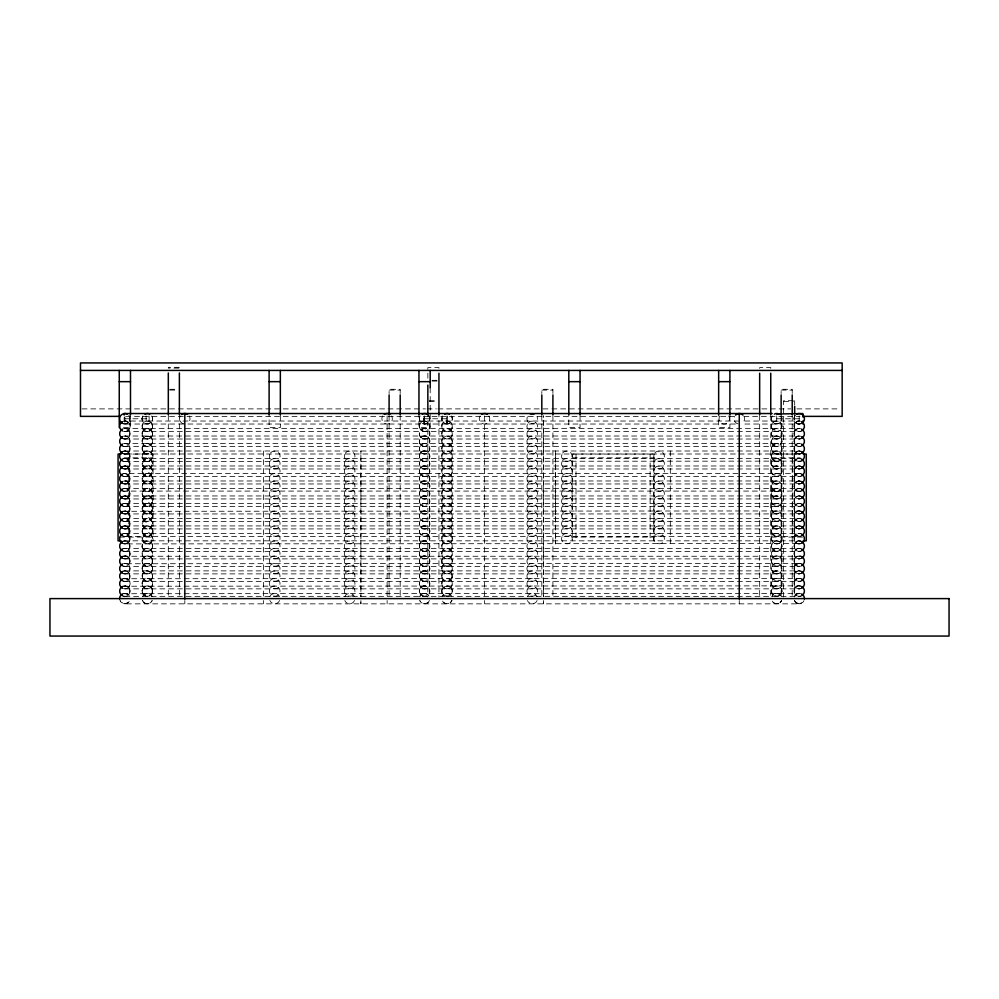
<?xml version="1.0" encoding="UTF-8"?>
<svg xmlns="http://www.w3.org/2000/svg" width="999" height="999" viewBox="0 0 999 999"><rect width="100%" height="100%" fill="white"/><g stroke="black" fill="none" stroke-linecap="round" stroke-linejoin="round"><path stroke-width="0.75" stroke-dasharray="5 3.75" d="M360.889 593.031L360.889 596.665L360.889 451.011L360.889 454.308M360.889 589.173L360.889 585.539M360.889 581.68L360.889 578.046M360.889 574.188L360.889 570.554M360.889 566.695L360.889 563.061M360.889 559.203L360.889 555.569M360.889 551.71L360.889 548.076M360.889 544.218L360.889 540.584M360.889 536.725L360.889 533.091M360.889 529.233L360.889 525.599M360.889 521.74L360.889 518.106M360.889 514.248L360.889 510.614M360.889 506.755L360.889 503.121M360.889 499.263L360.889 495.629M360.889 491.77L360.889 488.136M360.889 484.278L360.889 480.644M360.889 476.785L360.889 473.151M360.889 469.293L360.889 465.659M360.889 461.8L360.889 458.166M424.587 418.032L424.587 415.946L424.575 424.013L428.284 422.49L429.458 420.704L429.458 416.845L428.284 415.072M447.065 418.032L447.053 415.946L447.053 423.376L447.04 419.53M543.481 592.544L543.481 596.665L543.481 415.909L543.481 417.332M543.481 589.66L543.481 585.052M543.481 582.167L543.481 577.559M543.481 574.675L543.481 570.067M543.481 567.182L543.481 562.574M543.481 559.69L543.481 555.082M543.481 552.197L543.481 547.589M543.481 544.705L543.481 540.097M543.481 537.212L543.481 532.604M543.481 529.72L543.481 525.112M543.481 522.227L543.481 517.619M543.481 514.735L543.481 510.127M543.481 507.242L543.481 502.634M543.481 499.75L543.481 495.142M543.481 492.257L543.481 487.649M543.481 484.765L543.481 480.157M543.481 477.272L543.481 472.664M543.481 469.78L543.481 465.172M543.481 462.287L543.481 457.679M543.481 454.795L543.481 450.187M543.481 447.302L543.481 442.694M543.481 439.81L543.481 435.202M543.481 432.317L543.481 427.709M543.481 424.825L543.481 420.217M555.631 540.097L555.631 543.881L555.631 451.011L555.631 454.795M555.631 537.212L555.631 532.604M555.631 529.72L555.631 525.112M555.631 522.227L555.631 517.619M555.631 514.735L555.631 510.127M555.631 507.242L555.631 502.634M555.631 499.75L555.631 495.142M555.631 492.257L555.631 487.649M555.631 484.765L555.631 480.157M555.631 477.272L555.631 472.664M555.631 469.78L555.631 465.172M555.631 462.287L555.631 457.679M423.926 423.189L423.926 415.946L423.926 423.813M447.065 422.215C445.404 427.26 455.144 420.467 451.935 416.845L452.297 418.781M447.053 423.376L447.053 422.739M447.053 423.551C444.493 425.05 440.372 419.905 442.182 416.845M424.575 423.688L424.575 415.946M447.053 423.813L447.053 415.946M122.939 423.651C127.934 425.811 132.567 418.806 128.584 415.072M122.939 453.621C130.394 456.605 132.942 443.481 124.875 443.506L799.2 443.506C791.133 443.481 793.681 456.605 801.136 453.621M122.939 461.113C131.968 464.473 131.968 448.002 122.939 451.361M122.939 468.606C131.968 471.965 131.968 455.494 122.939 458.853M122.939 476.098C131.968 479.458 131.968 462.987 122.939 466.346M122.939 483.591C131.968 486.95 131.968 470.479 122.939 473.838M152.597 418.781L152.223 416.845C155.432 425.849 139.273 425.849 142.482 416.845M801.136 491.083L122.939 491.083C131.968 494.443 131.968 477.972 122.939 481.331M142.108 426.273C141.945 419.568 152.76 419.568 152.597 426.273C152.76 432.979 141.945 432.979 142.108 426.273L142.482 428.196M122.939 498.576C131.968 501.935 131.968 485.464 122.939 488.823M142.108 433.766C141.945 427.06 152.76 427.06 152.597 433.766C152.76 440.472 141.945 440.472 142.108 433.766L142.482 435.689M122.939 506.068C131.968 509.428 131.968 492.957 122.939 496.316M142.108 441.258C141.945 434.553 152.76 434.553 152.597 441.258C152.76 447.964 141.945 447.964 142.108 441.258L143.644 444.967C138.799 449.612 146.391 457.317 151.061 452.46C155.919 447.839 148.252 440.184 143.644 445.042M122.939 513.561C131.968 516.92 131.968 500.449 122.939 503.808M147.352 461.488C139.423 461.65 141.683 448.226 149.288 451.361C154.57 453.184 152.847 461.988 147.14 461.488M122.939 528.546C131.968 531.905 131.968 515.434 122.939 518.793M142.108 463.736C154.932 443.256 154.932 484.203 142.108 463.736L143.644 467.445L145.417 468.606M122.939 536.038C131.968 539.398 131.968 522.927 122.939 526.286M142.108 471.228C154.932 450.749 154.932 491.695 142.108 471.228L143.644 474.937L145.417 476.098M122.939 543.531C131.968 546.89 131.968 530.419 122.939 533.778M142.108 478.721C154.932 458.241 154.932 499.188 142.108 478.721L143.644 482.43L145.417 483.591M122.939 551.023C131.955 554.233 131.955 538.061 122.939 541.271M122.939 558.516C131.955 561.725 131.955 545.554 122.939 548.763M129.758 555.569L130.12 553.646A5.245 5.245 0 0 0 123.426 548.601M142.108 493.706L143.644 497.415L147.352 498.951C139.423 499.113 141.683 485.689 149.288 488.823C154.57 490.646 152.847 499.45 147.14 498.951M142.108 501.198C154.932 480.719 154.932 521.665 142.108 501.198L143.644 504.907L145.417 506.068M142.108 508.691C154.932 488.211 154.932 529.158 142.108 508.691L143.644 512.4L145.417 513.561M122.939 580.993C131.955 584.203 131.955 568.031 122.939 571.241M142.108 523.676C154.932 503.196 154.932 544.143 142.108 523.676L143.644 527.385L145.417 528.546M147.352 536.413C139.423 536.575 141.683 523.151 149.288 526.286C154.57 528.109 152.847 536.913 147.14 536.413M142.108 538.661C154.932 518.181 154.932 559.128 142.108 538.661L143.644 542.37L145.417 543.531M147.352 491.458C139.423 491.62 141.683 478.196 149.288 481.331C154.57 483.154 152.847 491.958 147.14 491.458M142.482 544.218C139.498 551.673 152.622 554.22 152.597 546.153C152.622 538.086 139.498 540.634 142.482 548.076M142.108 553.646C141.945 546.94 152.76 546.94 152.597 553.646C152.76 560.352 141.945 560.352 142.108 553.646L142.482 555.569M142.108 561.138C141.945 554.433 152.76 554.433 152.597 561.138C152.76 567.844 141.945 567.844 142.108 561.138L142.482 563.061M142.108 568.631C141.945 561.925 152.76 561.925 152.597 568.631C152.76 575.337 141.945 575.337 142.108 568.631L143.644 572.34C138.799 576.985 146.391 584.69 151.061 579.832C155.919 575.212 148.252 567.557 143.644 572.415M152.597 516.183C139.773 536.65 139.773 495.704 152.597 516.183L151.061 512.475L149.288 511.301M142.482 574.188L142.482 578.046M142.108 583.616C141.945 576.91 152.76 576.91 152.597 583.616C152.76 590.322 141.945 590.322 142.108 583.616L142.482 585.539M142.108 591.108C141.945 584.403 152.76 584.403 152.597 591.108C152.76 597.814 141.945 597.814 142.108 591.108L142.482 593.031M152.223 563.061L152.235 559.203M152.223 593.031L152.235 589.173M419.692 416.845C418.369 420.154 421.029 424.026 424.575 424.026M419.692 484.278C417.082 490.422 427.122 494.455 429.458 488.136C432.067 481.993 422.028 477.959 419.692 484.278L422.639 481.331M429.458 435.689C432.067 429.545 422.028 425.512 419.705 431.83C417.082 437.974 427.122 442.008 429.458 435.689L428.284 437.475C433.129 442.12 425.537 449.825 420.866 444.967C416.009 440.347 423.676 432.692 428.284 437.55M441.808 426.273C441.645 419.568 452.46 419.568 452.297 426.273C452.46 432.979 441.658 432.979 441.808 426.273L442.17 428.196M441.808 433.766C441.645 427.06 452.46 427.06 452.297 433.766C452.46 440.472 441.658 440.472 441.808 433.766L442.17 435.689M419.33 553.646C419.305 545.579 432.43 548.126 429.458 555.569C427.122 561.888 417.095 557.854 419.692 551.71M441.808 441.258C441.645 434.553 452.46 434.553 452.297 441.258C452.46 447.964 441.658 447.964 441.808 441.258L442.17 443.181M441.808 448.751C441.645 442.045 452.46 442.045 452.297 448.751C452.46 455.457 441.658 455.457 441.808 448.751L442.17 450.674M441.808 456.243C441.645 449.538 452.46 449.538 452.297 456.243C452.46 462.949 441.658 462.949 441.808 456.243L442.17 458.166M441.808 463.736C441.645 457.03 452.46 457.03 452.297 463.736C452.46 470.442 441.658 470.442 441.808 463.736L442.17 465.659M429.458 533.091C432.067 526.948 422.028 522.914 419.705 529.233C417.082 535.377 427.122 539.41 429.458 533.091L428.284 534.877C433.129 539.522 425.537 547.227 420.866 542.37C416.009 537.749 423.676 530.094 428.284 534.952M441.808 471.228C441.645 464.523 452.46 464.523 452.297 471.228C452.46 477.934 441.658 477.934 441.808 471.228L442.17 473.151M441.808 478.721C441.645 472.015 452.46 472.015 452.297 478.721C452.46 485.427 441.658 485.427 441.808 478.721L442.17 480.644M441.808 486.213C441.645 479.508 452.46 479.508 452.297 486.213C452.46 492.919 441.658 492.919 441.808 486.213L442.17 488.136M441.808 493.706C441.645 487 452.46 487 452.297 493.706C452.46 500.412 441.658 500.412 441.808 493.706L442.17 495.629M441.808 501.198C441.645 494.493 452.46 494.493 452.297 501.198C452.46 507.904 441.658 507.904 441.808 501.198L442.17 503.121M441.808 508.691C441.645 501.985 452.46 501.985 452.297 508.691C452.46 515.397 441.658 515.397 441.808 508.691L442.17 510.614M441.808 516.183C441.645 509.478 452.46 509.478 452.297 516.183C452.46 522.889 441.658 522.889 441.808 516.183L442.17 518.106M441.808 523.676C441.645 516.97 452.46 516.97 452.297 523.676C452.46 530.382 441.658 530.382 441.808 523.676L442.17 525.599M441.808 531.168C441.645 524.463 452.46 524.463 452.297 531.168C452.46 537.874 441.658 537.874 441.808 531.168L442.17 533.091M441.808 538.661C441.645 531.955 452.46 531.955 452.297 538.661C452.46 545.367 441.658 545.367 441.808 538.661L442.17 540.584M441.808 546.153C441.645 539.448 452.46 539.448 452.297 546.153C452.46 552.859 441.658 552.859 441.808 546.153L442.17 548.076M441.808 553.646C441.645 546.94 452.46 546.94 452.297 553.646C452.46 560.352 441.658 560.352 441.808 553.646L442.17 555.569M442.17 559.203C439.198 566.658 452.322 569.205 452.297 561.138C452.322 553.071 439.198 555.619 442.182 563.061M441.808 568.631C441.645 561.925 452.46 561.925 452.297 568.631C452.46 575.337 441.658 575.337 441.808 568.631L442.17 570.554M441.808 576.123C441.645 569.418 452.46 569.418 452.297 576.123C452.46 582.829 441.658 582.829 441.808 576.123L442.17 578.046M441.808 583.616C441.645 576.91 452.46 576.91 452.297 583.616C452.46 590.322 441.658 590.322 441.808 583.616L442.17 585.539M442.17 589.173C439.198 596.628 452.322 599.175 452.297 591.108C452.322 583.041 439.198 585.589 442.182 593.031M451.923 578.046L451.935 574.188M527.372 416.845C524.163 425.849 540.334 425.849 537.125 416.845M771.84 416.845C768.643 425.849 784.802 425.849 781.605 416.845M781.605 473.151C784.215 467.008 774.175 462.974 771.84 469.293C769.23 475.437 779.27 479.47 781.605 473.151L780.431 474.937C785.276 479.582 777.684 487.287 773.014 482.43C768.156 477.809 775.823 470.154 780.431 475.012M781.605 503.121C784.215 496.978 774.175 492.944 771.84 499.263C769.23 505.407 779.27 509.44 781.605 503.121L780.431 504.907C786.201 510.676 774.899 518.256 771.84 510.614C769.23 504.47 779.27 500.437 781.605 506.755M122.939 446.128C130.394 449.113 132.942 435.989 124.875 436.014L799.2 436.014C791.133 435.989 793.681 449.113 801.136 446.128M801.136 466.346C792.12 463.136 792.12 479.308 801.136 476.098M801.136 563.748C792.12 560.539 792.12 576.71 801.136 573.501M129.758 420.704L128.584 422.49C132.542 426.273 127.997 433.291 122.939 431.143M129.758 454.308L128.584 452.535L129.758 450.674M801.136 451.361C792.12 448.151 792.12 464.323 801.136 461.113L124.875 461.488L128.584 459.952L129.758 458.166M142.482 439.323L143.644 437.55M129.758 465.659L126.811 468.606M129.758 473.151L126.811 476.098M142.482 454.308L145.417 451.361M129.758 480.644L126.811 483.591M142.482 461.8L145.417 458.853M126.811 491.083L129.758 488.136M143.644 467.52L142.482 469.293L145.417 466.346M149.288 461.113L152.235 458.166M126.811 498.576L129.758 495.629M142.482 476.785L145.417 473.838M152.235 465.659L149.288 468.606M129.758 503.121L126.811 506.068M152.235 473.151L149.288 476.098M129.758 510.614L126.811 513.561M142.482 491.77L145.417 488.823M152.235 480.644L149.288 483.591M152.223 491.77L151.061 489.997L152.223 488.136L149.288 491.083L151.061 489.922L152.597 493.706A5.245 5.245 0 0 1 144.73 498.239A5.245 5.245 0 0 1 144.73 489.16A5.245 5.245 0 0 1 152.597 493.706M129.758 525.599L126.811 528.546M142.482 506.755L145.417 503.808M152.235 495.629L149.288 498.576M129.758 533.091L126.811 536.038M143.644 512.475L145.417 511.301C141.146 512.899 141.146 519.455 145.417 521.053M129.758 540.584L128.584 542.37L124.875 543.906L801.136 543.531C792.12 546.74 792.12 530.569 801.136 533.778M142.482 521.74L143.644 519.967L147.352 518.431M152.235 510.614L149.288 513.561M128.584 549.862L129.758 548.076M142.482 529.233L145.417 526.286M152.597 523.676A5.245 5.245 0 0 0 144.73 519.13A5.245 5.245 0 0 0 144.73 528.209A5.245 5.245 0 0 0 152.597 523.676L151.061 519.967L152.223 518.106L149.288 521.053M142.108 531.168L143.644 534.877L142.482 536.725L145.417 533.778M152.235 525.599L149.288 528.546M152.235 540.584L149.288 543.531M129.758 578.046L128.584 579.832C132.542 583.603 127.997 590.634 122.939 588.486M152.223 548.076L151.061 549.862L152.597 553.646A5.245 5.245 0 0 1 144.73 558.179A5.245 5.245 0 0 1 144.73 549.1A5.245 5.245 0 0 1 152.597 553.646M142.482 566.695L143.644 564.922M124.875 603.846L128.584 602.31L129.758 600.524A5.245 5.245 0 0 1 120.005 600.524L121.166 602.31L124.875 603.846L799.2 603.846L802.909 602.31L804.083 600.524A5.245 5.245 0 0 1 794.317 600.524L795.491 602.31L799.2 603.846M152.223 578.046C150.886 581.43 146.204 582.417 143.644 579.832M142.482 596.665C144.068 592.395 150.637 592.395 152.223 596.665A5.245 5.245 0 0 0 142.482 596.665L145.417 593.718M269.855 596.665C271.441 592.395 278.009 592.395 279.608 596.665M279.608 600.524C278.009 604.795 271.441 604.795 269.855 600.524M420.866 422.565C416.009 427.172 423.676 434.84 428.284 429.982C433.141 425.362 425.474 417.707 420.866 422.565L422.639 421.391M420.866 452.535C416.009 457.142 423.676 464.81 428.284 459.952C433.141 455.332 425.474 447.677 420.866 452.535C416.021 447.877 423.613 440.172 428.284 445.042C433.141 449.65 425.474 457.317 420.866 452.46L422.639 451.361M420.866 460.027C416.009 464.635 423.676 472.302 428.284 467.445C433.141 462.824 425.474 455.169 420.866 460.027L422.639 458.853M420.866 467.52C416.009 472.127 423.676 479.795 428.284 474.937C433.141 470.317 425.474 462.662 420.866 467.52L422.639 466.346M420.866 475.012C416.009 479.62 423.676 487.287 428.284 482.43C433.141 477.809 425.474 470.154 420.866 475.012L422.639 473.838M344.78 596.665C346.366 592.395 352.934 592.395 354.533 596.665M420.866 489.997C416.009 494.605 423.676 502.272 428.284 497.415C433.141 492.794 425.474 485.139 420.866 489.997L422.639 488.823M420.866 497.49C416.009 502.097 423.676 509.765 428.284 504.907C433.141 500.287 425.474 492.632 420.866 497.49L422.639 496.316M354.533 600.524C352.934 604.795 346.366 604.795 344.78 600.524M420.866 504.982C416.009 509.59 423.676 517.257 428.284 512.4C433.141 507.779 425.474 500.124 420.866 504.982L422.639 503.808M420.866 512.475C416.009 517.082 423.676 524.75 428.284 519.892C433.141 515.272 425.474 507.617 420.866 512.475L422.639 511.301M420.866 519.967C416.009 524.575 423.676 532.242 428.284 527.385C433.141 522.764 425.474 515.109 420.866 519.967L422.639 518.793M420.866 542.445C416.009 547.052 423.676 554.72 428.284 549.862C433.141 545.242 425.474 537.587 420.866 542.445L422.639 541.271M420.866 557.43C416.009 562.037 423.676 569.705 428.284 564.847C433.141 560.227 425.474 552.572 420.866 557.43L422.639 556.256M420.866 564.922C416.009 569.53 423.676 577.197 428.284 572.34C433.141 567.719 425.474 560.064 420.866 564.922L422.639 563.748M420.866 572.415C416.009 577.022 423.676 584.69 428.284 579.832C433.141 575.212 425.474 567.557 420.866 572.415L422.639 571.241M420.866 579.907C416.009 584.515 423.676 592.182 428.284 587.325C433.141 582.704 425.474 575.049 420.866 579.907L422.639 578.733M420.866 587.4C416.009 592.007 423.676 599.675 428.284 594.817C433.141 590.197 425.474 582.542 420.866 587.4L422.639 586.226M420.866 594.892L419.705 596.665A5.245 5.245 0 0 1 429.458 596.665C428.109 593.294 423.426 592.307 420.866 594.892L422.639 593.718M450.761 572.34L451.935 570.554M450.761 602.31L451.923 600.524A5.245 5.245 0 0 1 442.17 600.524C443.768 604.795 450.337 604.795 451.935 600.524M527.372 596.665C528.971 592.395 535.526 592.395 537.125 596.665M537.125 600.524C535.526 604.795 528.971 604.795 527.372 600.524M773.014 445.042C768.156 449.65 775.823 457.317 780.431 452.46C785.289 447.839 777.622 440.184 773.014 445.042C768.169 440.384 775.761 432.679 780.431 437.55C785.289 442.157 777.622 449.825 773.014 444.967L774.787 446.128M795.491 415.072C791.508 418.806 796.141 425.811 801.136 423.651M744.879 421.029L799.2 421.029C791.133 421.004 793.681 434.128 801.136 431.143M122.939 438.636C130.394 441.62 132.942 428.496 124.875 428.521L799.2 428.521C791.133 428.496 793.681 441.62 801.136 438.636M776.722 461.488C784.789 461.501 782.242 448.389 774.787 451.361C769.455 453.296 771.29 461.85 776.922 461.488M794.317 439.323L797.264 436.376M780.431 467.445C785.289 462.824 777.622 455.169 773.014 460.027C768.156 464.635 775.823 472.302 780.431 467.445L778.658 468.606M776.722 491.458C784.789 491.471 782.242 478.359 774.787 481.331C769.455 483.266 771.29 491.82 776.922 491.458M801.136 458.853C792.12 455.644 792.12 471.815 801.136 468.606M794.317 469.293L797.264 466.346M801.136 481.331C793.681 478.359 791.133 491.471 799.2 491.458M801.136 488.823C792.12 485.614 792.12 501.785 801.136 498.576M776.722 536.413C784.789 536.426 782.242 523.314 774.787 526.286C769.455 528.221 771.29 536.775 776.922 536.413M801.136 496.316C792.12 493.106 792.12 509.278 801.136 506.068M801.136 503.808C792.12 500.599 792.12 516.77 801.136 513.561M801.136 511.301C792.12 508.091 792.12 524.263 801.136 521.053M780.431 542.37C785.289 537.749 777.622 530.094 773.014 534.952C768.156 539.56 775.823 547.227 780.431 542.37C785.276 547.015 777.684 554.72 773.014 549.862C768.156 545.242 775.823 537.587 780.431 542.445L778.658 541.271M801.136 541.271C792.12 538.061 792.12 554.233 801.136 551.023M801.136 548.763C792.12 545.554 792.12 561.725 801.136 558.516M122.939 556.256L801.136 556.256C792.12 553.046 792.12 569.218 801.136 566.008M794.317 566.695L795.491 564.922L799.2 563.386L122.939 563.748M780.431 602.31L781.605 600.524A5.245 5.245 0 0 1 771.84 600.524C773.438 604.795 780.007 604.795 781.605 600.524M801.136 578.733C792.12 575.524 792.12 591.695 801.136 588.486M801.136 586.226C792.12 583.016 792.12 599.188 801.136 595.978M800.649 593.556A5.245 5.245 0 0 0 794.317 596.665L797.264 593.718L801.136 593.718M794.33 596.665L797.264 593.718M126.811 431.143L128.584 429.982L129.758 431.83M143.644 430.057L145.417 428.883M145.417 481.331C141.146 482.929 141.146 489.485 145.417 491.083M145.417 496.316L142.482 499.263L143.644 497.49L145.417 498.576M149.288 506.068C153.559 504.47 153.559 497.914 149.288 496.316M149.288 536.038C153.559 534.44 153.559 527.884 149.288 526.286M149.288 573.501L151.061 572.34M126.811 603.471L128.584 602.31M420.866 430.057L422.639 428.883M422.639 526.286L420.866 527.46L422.639 528.546M426.511 551.023L428.284 549.862M794.317 443.181L795.491 444.967L797.264 443.868M773.014 482.505L774.787 481.331M801.136 473.838C792.12 470.629 792.12 486.8 801.136 483.591M778.658 528.546C784.964 526.223 780.943 516.183 774.787 518.793C768.481 521.116 772.502 531.156 778.658 528.546L776.722 528.921M801.136 518.793C792.12 515.584 792.12 531.755 801.136 528.546M801.136 526.286C792.12 523.076 792.12 539.248 801.136 536.038M774.787 548.763C768.481 551.086 772.502 561.126 778.658 558.516C784.964 556.193 780.943 546.153 774.787 548.763L776.722 548.401M778.658 551.023L780.431 549.862M801.136 571.241C792.12 568.031 792.12 584.203 801.136 580.993M420.866 437.55L422.639 436.376M422.639 443.868L420.866 445.042L422.639 446.128M420.866 534.952L422.639 533.778M420.866 549.937L422.639 548.763M795.491 422.565L797.264 421.391M795.491 430.057L797.264 428.883M797.264 451.361L795.491 452.535L799.2 453.996L124.875 453.996M795.491 460.027L797.264 458.853M797.264 473.838L795.491 475.012L794.317 473.151M795.491 482.505L799.2 480.969L124.875 480.969M795.491 489.997L797.264 488.823M795.491 497.49L797.264 496.316M795.491 504.982L797.264 503.808M795.491 512.475L797.264 511.301M797.264 518.793L795.491 519.967L797.264 521.053M797.264 526.286L795.491 527.46L797.264 528.546M797.264 533.778L795.491 534.952L799.2 536.413L124.875 536.413M794.33 540.584L795.491 542.37L797.264 541.271M795.491 549.937L797.264 548.763M795.491 557.43L797.264 556.256M797.264 571.241L795.491 572.415L794.317 570.554M795.491 579.907L797.264 578.733M795.491 587.4L797.264 586.226M145.417 436.376L149.288 436.376L151.061 437.55M122.939 511.301L799.2 510.939M122.939 521.053C130.544 524.188 132.805 510.776 124.875 510.939M447.053 461.488L448.988 461.113M122.939 566.008C130.394 568.993 132.942 555.869 124.875 555.894L126.811 556.256M774.787 443.868L776.722 443.506M122.939 573.501C130.394 576.485 132.942 563.361 124.875 563.386M122.939 578.733L799.2 578.371M122.939 586.226L799.2 585.864M122.939 593.718L799.2 593.356M122.939 595.978C130.394 598.963 132.942 585.839 124.875 585.864M776.722 498.951C784.789 498.963 782.242 485.851 774.787 488.823C769.455 490.759 771.29 499.313 776.922 498.951M776.722 573.876C783.428 574.025 783.428 563.224 776.722 563.386C770.017 563.224 770.017 574.025 776.722 573.876L774.787 573.501M432.005 380.307L438.936 380.307M432.005 381.094L437.55 381.094M169.693 389.298L177.997 389.298M169.693 390.085L177.997 390.085M389.098 390.085L400.187 390.085M541.82 390.085L552.909 390.085M781.131 390.085L792.219 390.085M429.233 400.699L437.55 400.699M793.281 400.699L783.578 400.699L783.578 597.052M429.233 401.498L437.55 401.498M783.578 401.498L793.281 401.498M82.043 408.891L386.413 408.891M387.974 408.891L425.424 408.891M426.985 408.891L436.351 408.891M437.912 408.891L550.299 408.891M551.86 408.891L768.805 408.891M770.366 408.891L790.659 408.891M796.902 408.891L840.609 408.891M125.749 416.371L734.477 416.371M743.843 416.371L800.024 416.371M124.176 418.781L149.113 418.781M423.926 418.781L447.053 418.781M776.722 418.781L801.335 418.781M739.26 421.029L124.875 421.029L128.584 422.565L129.758 424.338M183.416 424.026L124.176 424.026L124.176 416.945M187.924 424.026L737.712 424.026M744.879 424.026L799.799 424.026M123.476 427.609L130.494 427.609L130.494 415.359M124.875 431.518L799.2 431.518M124.875 439.011L799.2 439.011M147.352 439.011L148.014 439.011M124.875 446.503L799.2 446.503M124.875 450.999L799.2 450.999M124.163 454.07L153.072 454.07L153.072 540.834M800.187 454.07L771.278 454.07L771.278 540.834M124.163 457.817L153.072 457.817M572.265 457.817L653.87 457.817M771.278 457.817L800.187 457.817M124.875 458.491L799.2 458.491M124.875 465.984L799.2 465.984M124.875 468.981L799.2 468.981M799.2 473.476L124.875 473.476L128.584 475.012L129.758 476.785M124.875 476.473L799.2 476.473M124.875 483.966L799.2 483.966M124.875 488.461L799.2 488.461M124.875 495.954L799.2 495.954M124.875 498.951L799.2 498.951M124.875 503.446L799.2 503.446M124.875 506.443L799.2 506.443M124.875 513.936L799.2 513.936M124.875 518.431L799.2 518.431M124.875 521.428L799.2 521.428M124.875 525.924L799.2 525.924M124.875 528.921L799.2 528.921M124.875 533.416L799.2 533.416M119.593 537.087L153.072 537.087M572.265 537.087L653.87 537.087M771.278 537.087L804.744 537.087M124.163 540.834L800.187 540.834M124.875 548.401L799.2 548.401M124.875 551.398L799.2 551.398M124.875 558.891L799.2 558.891M124.875 566.383L799.2 566.383M124.875 570.879L799.2 570.879M124.875 573.876L799.2 573.876M124.875 581.368L799.2 581.368M124.875 588.861L799.2 588.861M124.875 596.353L799.2 596.353M774.787 468.606L776.722 468.981M124.875 578.371L128.584 579.907L126.811 578.733M124.875 593.356L128.584 594.892L129.758 596.665A5.245 5.245 0 0 0 123.426 593.556M795.491 444.967L797.264 446.128M778.658 458.853L780.431 460.027M773.014 527.385L774.787 528.546M795.491 542.37L797.264 543.531M797.264 603.471L794.317 600.524M149.288 451.361L151.061 452.535L152.597 456.243A5.245 5.245 0 0 1 144.73 460.776A5.245 5.245 0 0 1 144.73 451.698A5.245 5.245 0 0 1 152.597 456.243M149.288 458.853L151.061 460.027L152.597 463.736A5.245 5.245 0 0 1 144.73 468.269A5.245 5.245 0 0 1 144.73 459.19A5.245 5.245 0 0 1 152.597 463.736M145.417 461.113L143.644 459.952L142.108 456.243M126.811 451.361L128.584 452.535M149.288 466.346L151.061 467.52L152.597 471.228A5.245 5.245 0 0 1 144.73 475.761A5.245 5.245 0 0 1 144.73 466.683A5.245 5.245 0 0 1 152.597 471.228M126.811 458.853L129.758 461.8L128.584 460.027M149.288 473.838L151.061 475.012L152.597 478.721A5.245 5.245 0 0 1 144.73 483.254A5.245 5.245 0 0 1 144.73 474.175A5.245 5.245 0 0 1 152.597 478.721M126.811 466.346L129.758 469.293M149.288 481.331L151.061 482.505L152.597 486.213A5.245 5.245 0 0 1 144.73 490.746A5.245 5.245 0 0 1 144.73 481.668A5.245 5.245 0 0 1 152.597 486.213M149.288 488.823L151.061 489.997M126.811 481.331L129.758 484.278M126.811 488.823L129.758 491.77L128.584 489.997M149.288 503.808L151.061 504.982L152.597 508.691M128.584 497.49L126.811 496.316L129.758 499.263M126.811 503.808L129.758 506.755M151.061 519.967L149.288 518.793L152.235 521.74M126.811 511.301L129.758 514.248M126.811 518.793L129.758 521.74M149.288 533.778L151.061 534.952L152.597 538.661A5.245 5.245 0 0 1 144.73 543.194A5.245 5.245 0 0 1 144.73 534.115A5.245 5.245 0 0 1 152.597 538.661M143.644 534.877L145.417 536.038M126.811 526.286L129.758 529.233M126.811 533.778L129.758 536.725M143.644 602.31C146.204 604.894 150.886 603.896 152.235 600.524A5.245 5.245 0 0 1 142.482 600.524L143.644 602.31L142.482 600.524M780.431 534.952L781.605 536.725M450.761 437.55L452.297 441.258A5.245 5.245 0 0 1 444.43 445.791A5.245 5.245 0 0 1 444.43 436.713A5.245 5.245 0 0 1 452.297 441.258M428.284 475.012L429.458 476.785M151.061 422.565L152.597 426.273A5.245 5.245 0 0 1 144.73 430.806A5.245 5.245 0 0 1 144.73 421.728A5.245 5.245 0 0 1 152.597 426.273M151.061 430.057L152.597 433.766A5.245 5.245 0 0 1 144.73 438.299A5.245 5.245 0 0 1 144.73 429.22A5.245 5.245 0 0 1 152.597 433.766M151.061 460.027L152.223 461.8M142.482 473.151L143.644 474.937M142.482 503.121L143.644 504.907M128.584 557.43L129.758 559.203M128.584 587.4L129.758 589.173M451.923 559.203L452.297 561.138A5.245 5.245 0 0 1 444.43 565.671A5.245 5.245 0 0 1 444.43 556.593A5.245 5.245 0 0 1 452.297 561.138M451.923 589.173L452.297 591.108A5.245 5.245 0 0 1 444.43 595.641A5.245 5.245 0 0 1 444.43 586.563A5.245 5.245 0 0 1 452.297 591.108M152.223 446.815L152.597 448.751A5.245 5.245 0 0 1 144.73 453.284A5.245 5.245 0 0 1 144.73 444.205A5.245 5.245 0 0 1 152.597 448.751M142.108 418.781L142.482 420.704M142.108 448.751L142.482 450.674M152.223 544.218L152.597 546.153M152.223 574.188L152.597 576.123A5.245 5.245 0 0 1 144.73 580.656A5.245 5.245 0 0 1 144.73 571.578A5.245 5.245 0 0 1 152.597 576.123M451.935 424.338L452.297 426.273A5.245 5.245 0 0 1 444.43 430.806A5.245 5.245 0 0 1 444.43 421.728A5.245 5.245 0 0 1 452.297 426.273M451.935 431.83L452.297 433.766A5.245 5.245 0 0 1 444.43 438.299A5.245 5.245 0 0 1 444.43 429.22A5.245 5.245 0 0 1 452.297 433.766M451.935 446.815L452.297 448.751A5.245 5.245 0 0 1 444.43 453.284A5.245 5.245 0 0 1 444.43 444.205A5.245 5.245 0 0 1 452.297 448.751M451.935 454.308L452.297 456.243A5.245 5.245 0 0 1 444.43 460.776A5.245 5.245 0 0 1 444.43 451.698A5.245 5.245 0 0 1 452.297 456.243M451.935 461.8L452.297 463.736A5.245 5.245 0 0 1 444.43 468.269A5.245 5.245 0 0 1 444.43 459.19A5.245 5.245 0 0 1 452.297 463.736M451.935 469.293L452.297 471.228A5.245 5.245 0 0 1 444.43 475.761A5.245 5.245 0 0 1 444.43 466.683A5.245 5.245 0 0 1 452.297 471.228M441.808 418.781L442.17 420.704M451.935 476.785L452.297 478.721A5.245 5.245 0 0 1 444.43 483.254A5.245 5.245 0 0 1 444.43 474.175A5.245 5.245 0 0 1 452.297 478.721M451.935 484.278L452.297 486.213A5.245 5.245 0 0 1 444.43 490.746A5.245 5.245 0 0 1 444.43 481.668A5.245 5.245 0 0 1 452.297 486.213M451.935 491.77L452.297 493.706A5.245 5.245 0 0 1 444.43 498.239A5.245 5.245 0 0 1 444.43 489.16A5.245 5.245 0 0 1 452.297 493.706M451.935 499.263L452.297 501.198A5.245 5.245 0 0 1 444.43 505.731A5.245 5.245 0 0 1 444.43 496.653A5.245 5.245 0 0 1 452.297 501.198M451.935 506.755L452.297 508.691A5.245 5.245 0 0 1 444.43 513.224A5.245 5.245 0 0 1 444.43 504.145A5.245 5.245 0 0 1 452.297 508.691M451.935 514.248L452.297 516.183A5.245 5.245 0 0 1 444.43 520.716A5.245 5.245 0 0 1 444.43 511.638A5.245 5.245 0 0 1 452.297 516.183M451.935 521.74L452.297 523.676A5.245 5.245 0 0 1 444.43 528.209A5.245 5.245 0 0 1 444.43 519.13A5.245 5.245 0 0 1 452.297 523.676M451.935 529.233L452.297 531.168A5.245 5.245 0 0 1 444.43 535.701A5.245 5.245 0 0 1 444.43 526.623A5.245 5.245 0 0 1 452.297 531.168M451.935 536.725L452.297 538.661M451.935 544.218L452.297 546.153A5.245 5.245 0 0 1 444.43 550.686A5.245 5.245 0 0 1 444.43 541.608A5.245 5.245 0 0 1 452.297 546.153M451.935 551.71L452.297 553.646A5.245 5.245 0 0 1 444.43 558.179A5.245 5.245 0 0 1 444.43 549.1A5.245 5.245 0 0 1 452.297 553.646M451.935 566.695L452.297 568.631A5.245 5.245 0 0 1 444.43 573.164A5.245 5.245 0 0 1 444.43 564.085A5.245 5.245 0 0 1 452.297 568.631M451.935 581.68L452.297 583.616A5.245 5.245 0 0 1 444.43 588.149A5.245 5.245 0 0 1 444.43 579.07A5.245 5.245 0 0 1 452.297 583.616M152.235 439.323L152.597 441.258A5.245 5.245 0 0 1 144.73 445.791A5.245 5.245 0 0 1 144.73 436.713A5.245 5.245 0 0 1 152.597 441.258M152.235 566.695L152.597 568.631M152.235 581.68L152.597 583.616A5.245 5.245 0 0 1 144.73 588.149A5.245 5.245 0 0 1 144.73 579.07A5.245 5.245 0 0 1 152.597 583.616M424.575 423.376L424.563 419.53M799.2 415.946L799.2 424.013M794.667 400.699L794.667 404.92M794.667 411.963L794.667 597.052M792.544 457.817L792.544 537.087M792.219 393.519L792.219 389.298L781.131 389.298L781.131 393.519M792.219 415.322L792.219 597.04M781.131 415.322L781.131 597.04M776.722 415.946L776.722 424.013M770.753 368.381L770.753 367.595L759.665 367.595L759.665 368.381M770.753 415.359L770.753 597.04M759.665 415.359L759.665 597.04M739.26 600.524L739.26 603.821M729.894 415.359L729.894 427.609L718.656 427.609L718.656 415.359M670.317 451.011L670.317 543.881M653.87 540.834L653.87 454.07L572.265 454.07L572.265 540.834M650.124 454.07L650.124 540.834M580.044 415.359L580.044 427.609L568.806 427.609L568.806 415.359M576.011 454.07L576.011 540.834M552.909 393.519L552.909 389.298L541.82 389.298L541.82 393.519M552.909 415.322L552.909 597.04M541.82 415.322L541.82 597.04M484.515 415.909L484.515 596.665M484.515 600.524L484.515 603.821M438.936 368.381L438.936 367.595L427.847 367.595L427.847 379.645M438.936 411.963L438.936 597.052M430.194 387.787L430.194 427.609L418.956 427.609L418.956 415.359M427.847 411.963L427.847 597.052M400.187 393.519L400.187 389.298L389.098 389.298L389.098 393.519M400.187 415.322L400.187 597.04M389.098 415.322L389.098 597.04M387.113 415.909L387.113 596.665M387.113 600.524L387.113 603.821M280.344 415.359L280.344 427.609L269.106 427.609L269.106 415.359M263.486 451.011L263.486 596.665M263.486 600.524L263.486 603.821M184.815 600.524L184.815 603.821M179.383 415.134L179.383 597.04M168.307 415.134L168.307 597.04M149.113 415.946L149.113 424.013M146.129 415.946L146.129 424.013M128.759 457.817L128.759 537.087M124.875 416.945L124.875 424.013M728.683 415.946A5.245 5.245 0 0 1 727.709 422.739A5.245 5.245 0 0 1 720.841 422.739A5.245 5.245 0 0 1 719.867 415.946M781.118 415.909A5.245 5.245 0 0 1 780.169 422.727A5.245 5.245 0 0 1 773.276 422.727A5.245 5.245 0 0 1 772.327 415.909M744.18 416.945A5.245 5.245 0 0 1 744.03 420.954M738.149 423.901A5.245 5.245 0 0 1 734.34 416.945M488.923 415.946A5.245 5.245 0 0 1 487.949 422.739A5.245 5.245 0 0 1 481.081 422.739A5.245 5.245 0 0 1 480.107 415.946M451.448 415.909A5.245 5.245 0 0 1 450.499 422.727A5.245 5.245 0 0 1 443.606 422.727A5.245 5.245 0 0 1 442.657 415.909M428.971 415.909A5.245 5.245 0 0 1 428.022 422.727A5.245 5.245 0 0 1 421.128 422.727A5.245 5.245 0 0 1 420.179 415.909M391.521 415.946A5.245 5.245 0 0 1 390.547 422.739A5.245 5.245 0 0 1 383.678 422.739A5.245 5.245 0 0 1 382.704 415.946M189.223 415.946A5.245 5.245 0 0 1 187.325 423.376M183.704 423.901A5.245 5.245 0 0 1 180.407 415.946M129.271 415.909A5.245 5.245 0 0 1 123.426 423.826M123.426 443.706A5.245 5.245 0 0 1 130.12 448.751A5.245 5.245 0 0 1 123.426 453.796M800.649 453.796A5.245 5.245 0 0 1 793.955 448.751A5.245 5.245 0 0 1 800.649 443.706M123.426 436.213A5.245 5.245 0 0 1 130.12 441.258A5.245 5.245 0 0 1 123.426 446.303M800.649 446.303A5.245 5.245 0 0 1 793.955 441.258A5.245 5.245 0 0 1 800.649 436.213M123.426 428.721A5.245 5.245 0 0 1 130.12 433.766A5.245 5.245 0 0 1 123.426 438.811M800.649 438.811A5.245 5.245 0 0 1 793.955 433.766A5.245 5.245 0 0 1 800.649 428.721M123.426 421.228A5.245 5.245 0 0 1 130.12 426.273A5.245 5.245 0 0 1 123.426 431.318M800.649 431.318A5.245 5.245 0 0 1 793.955 426.273A5.245 5.245 0 0 1 800.649 421.228M800.649 423.826A5.245 5.245 0 0 1 794.804 415.909M151.748 415.909A5.245 5.245 0 0 1 150.799 422.727A5.245 5.245 0 0 1 143.906 422.727A5.245 5.245 0 0 1 142.957 415.909M800.649 461.288A5.245 5.245 0 0 1 793.955 456.243A5.245 5.245 0 0 1 800.649 451.198M123.426 451.198A5.245 5.245 0 0 1 130.12 456.243A5.245 5.245 0 0 1 123.426 461.288M800.649 468.781A5.245 5.245 0 0 1 793.955 463.736A5.245 5.245 0 0 1 800.649 458.691M123.426 458.691A5.245 5.245 0 0 1 130.12 463.736A5.245 5.245 0 0 1 123.426 468.781M800.649 476.273A5.245 5.245 0 0 1 793.955 471.228A5.245 5.245 0 0 1 800.649 466.183M123.426 466.183A5.245 5.245 0 0 1 130.12 471.228A5.245 5.245 0 0 1 123.426 476.273M800.649 483.766A5.245 5.245 0 0 1 793.955 478.721A5.245 5.245 0 0 1 800.649 473.676M123.426 473.676A5.245 5.245 0 0 1 130.12 478.721A5.245 5.245 0 0 1 123.426 483.766M800.649 491.258A5.245 5.245 0 0 1 793.955 486.213A5.245 5.245 0 0 1 800.649 481.168M123.426 481.168A5.245 5.245 0 0 1 130.12 486.213A5.245 5.245 0 0 1 123.426 491.258M800.649 498.751A5.245 5.245 0 0 1 793.955 493.706A5.245 5.245 0 0 1 800.649 488.661M123.426 488.661A5.245 5.245 0 0 1 130.12 493.706A5.245 5.245 0 0 1 123.426 498.751M800.649 506.243A5.245 5.245 0 0 1 793.955 501.198A5.245 5.245 0 0 1 800.649 496.153M123.426 496.153A5.245 5.245 0 0 1 130.12 501.198A5.245 5.245 0 0 1 123.426 506.243M800.649 513.736A5.245 5.245 0 0 1 793.955 508.691A5.245 5.245 0 0 1 800.649 503.646M123.426 503.646A5.245 5.245 0 0 1 130.12 508.691A5.245 5.245 0 0 1 123.426 513.736M800.649 521.228A5.245 5.245 0 0 1 793.955 516.183A5.245 5.245 0 0 1 800.649 511.138M123.426 511.138A5.245 5.245 0 0 1 130.12 516.183A5.245 5.245 0 0 1 123.426 521.228M800.649 528.721A5.245 5.245 0 0 1 793.955 523.676A5.245 5.245 0 0 1 800.649 518.631M123.426 518.631A5.245 5.245 0 0 1 130.12 523.676A5.245 5.245 0 0 1 123.426 528.721M800.649 536.213A5.245 5.245 0 0 1 793.955 531.168A5.245 5.245 0 0 1 800.649 526.123M123.426 526.123A5.245 5.245 0 0 1 130.12 531.168A5.245 5.245 0 0 1 123.426 536.213M800.649 543.706A5.245 5.245 0 0 1 793.955 538.661A5.245 5.245 0 0 1 800.649 533.616M123.426 533.616A5.245 5.245 0 0 1 130.12 538.661A5.245 5.245 0 0 1 123.426 543.706M123.426 541.108A5.245 5.245 0 0 1 130.12 546.153A5.245 5.245 0 0 1 123.426 551.198M800.649 551.198A5.245 5.245 0 0 1 793.955 546.153A5.245 5.245 0 0 1 800.649 541.108M130.12 553.646A5.245 5.245 0 0 1 123.426 558.691M800.649 558.691A5.245 5.245 0 0 1 793.955 553.646A5.245 5.245 0 0 1 800.649 548.601M123.426 556.093A5.245 5.245 0 0 1 130.12 561.138A5.245 5.245 0 0 1 123.426 566.183M800.649 566.183A5.245 5.245 0 0 1 793.955 561.138A5.245 5.245 0 0 1 800.649 556.093M123.426 563.586A5.245 5.245 0 0 1 130.12 568.631A5.245 5.245 0 0 1 123.426 573.676M800.649 573.676A5.245 5.245 0 0 1 793.955 568.631A5.245 5.245 0 0 1 800.649 563.586M123.426 571.078A5.245 5.245 0 0 1 130.12 576.123A5.245 5.245 0 0 1 123.426 581.168M800.649 581.168A5.245 5.245 0 0 1 793.955 576.123A5.245 5.245 0 0 1 800.649 571.078M123.426 578.571A5.245 5.245 0 0 1 130.12 583.616A5.245 5.245 0 0 1 123.426 588.661M800.649 588.661A5.245 5.245 0 0 1 793.955 583.616A5.245 5.245 0 0 1 800.649 578.571M123.426 586.063A5.245 5.245 0 0 1 130.12 591.108A5.245 5.245 0 0 1 123.426 596.153M800.649 596.153A5.245 5.245 0 0 1 793.955 591.108A5.245 5.245 0 0 1 800.649 586.063M360.889 600.524L360.889 603.821L360.889 600.524M543.481 600.524L543.481 603.821L543.481 600.524M269.855 454.308C267.083 460.626 277.41 464.36 279.608 458.166C282.38 451.848 272.04 448.114 269.855 454.308M269.855 461.8C267.083 468.119 277.41 471.853 279.608 465.659C282.38 459.34 272.04 455.606 269.855 461.8M269.855 469.293C267.083 475.611 277.41 479.345 279.608 473.151C282.38 466.833 272.04 463.099 269.855 469.293M269.855 476.785C267.083 483.104 277.41 486.838 279.608 480.644C282.38 474.325 272.04 470.591 269.855 476.785M269.855 484.278C267.083 490.596 277.41 494.33 279.608 488.136C282.38 481.818 272.04 478.084 269.855 484.278M269.855 491.77C267.083 498.089 277.41 501.823 279.608 495.629C282.38 489.31 272.04 485.576 269.855 491.77M269.855 499.263C267.083 505.581 277.41 509.315 279.608 503.121C282.38 496.803 272.04 493.069 269.855 499.263M269.855 506.755C267.083 513.074 277.41 516.808 279.608 510.614C282.38 504.295 272.04 500.561 269.855 506.755M269.855 514.248C267.083 520.566 277.41 524.3 279.608 518.106C282.38 511.788 272.04 508.054 269.855 514.248M269.855 521.74C267.083 528.059 277.41 531.793 279.608 525.599C282.38 519.28 272.04 515.546 269.855 521.74M269.855 529.233C267.083 535.551 277.41 539.285 279.608 533.091C282.38 526.773 272.04 523.039 269.855 529.233M269.855 536.725C267.083 543.044 277.41 546.778 279.608 540.584C282.38 534.265 272.04 530.531 269.855 536.725M269.855 544.218C267.233 550.362 277.272 554.395 279.608 548.076C282.218 541.933 272.178 537.899 269.855 544.218M269.855 551.71C267.233 557.854 277.272 561.888 279.608 555.569C282.218 549.425 272.178 545.392 269.855 551.71M269.855 559.203C267.233 565.347 277.272 569.38 279.608 563.061C282.218 556.918 272.178 552.884 269.855 559.203M269.855 566.695C267.233 572.839 277.272 576.873 279.608 570.554C282.218 564.41 272.178 560.377 269.855 566.695M269.855 574.188C267.233 580.332 277.272 584.365 279.608 578.046C282.218 571.903 272.178 567.869 269.855 574.188M269.855 581.68C267.233 587.824 277.272 591.858 279.608 585.539C282.218 579.395 272.178 575.362 269.855 581.68M269.855 589.173C267.233 595.317 277.272 599.35 279.608 593.031C282.218 586.888 272.178 582.854 269.855 589.173M344.78 454.308C342.158 460.452 352.197 464.485 354.533 458.166C357.142 452.023 347.103 447.989 344.78 454.308M344.78 461.8C342.158 467.944 352.197 471.978 354.533 465.659C357.142 459.515 347.103 455.482 344.78 461.8M344.78 469.293C342.158 475.437 352.197 479.47 354.533 473.151C357.142 467.008 347.103 462.974 344.78 469.293M344.78 476.785C342.158 482.929 352.197 486.963 354.533 480.644C357.142 474.5 347.103 470.467 344.78 476.785M344.78 484.278C342.158 490.422 352.197 494.455 354.533 488.136C357.142 481.993 347.103 477.959 344.78 484.278M344.78 491.77C342.158 497.914 352.197 501.948 354.533 495.629C357.142 489.485 347.103 485.452 344.78 491.77M344.78 499.263C342.158 505.407 352.197 509.44 354.533 503.121C357.142 496.978 347.103 492.944 344.78 499.263M344.78 506.755C342.158 512.899 352.197 516.933 354.533 510.614C357.142 504.47 347.103 500.437 344.78 506.755M344.78 514.248C342.158 520.392 352.197 524.425 354.533 518.106C357.142 511.963 347.103 507.929 344.78 514.248M344.78 521.74C342.158 527.884 352.197 531.918 354.533 525.599C357.142 519.455 347.103 515.422 344.78 521.74M344.78 529.233C342.158 535.377 352.197 539.41 354.533 533.091C357.142 526.948 347.103 522.914 344.78 529.233M344.78 536.725C342.158 542.869 352.197 546.903 354.533 540.584C357.142 534.44 347.103 530.407 344.78 536.725M344.78 544.218C342.158 550.362 352.197 554.395 354.533 548.076C357.142 541.933 347.103 537.899 344.78 544.218M344.78 551.71C342.158 557.854 352.197 561.888 354.533 555.569C357.142 549.425 347.103 545.392 344.78 551.71M344.78 559.203C342.158 565.347 352.197 569.38 354.533 563.061C357.142 556.918 347.103 552.884 344.78 559.203M344.78 566.695C342.158 572.839 352.197 576.873 354.533 570.554C357.142 564.41 347.103 560.377 344.78 566.695M344.78 574.188C342.158 580.332 352.197 584.365 354.533 578.046C357.142 571.903 347.103 567.869 344.78 574.188M344.78 581.68C342.158 587.824 352.197 591.858 354.533 585.539C357.142 579.395 347.103 575.362 344.78 581.68M344.78 589.173C342.158 595.317 352.197 599.35 354.533 593.031C357.142 586.888 347.103 582.854 344.78 589.173M527.372 424.338C524.762 430.482 534.802 434.515 537.125 428.196C539.735 422.053 529.695 418.019 527.372 424.338M527.372 431.83C524.762 437.974 534.802 442.008 537.125 435.689C539.735 429.545 529.695 425.512 527.372 431.83M527.372 439.323C524.762 445.467 534.802 449.5 537.125 443.181C539.735 437.038 529.695 433.004 527.372 439.323M527.372 446.815C524.762 452.959 534.802 456.993 537.125 450.674C539.735 444.53 529.695 440.497 527.372 446.815M527.372 454.308C524.762 460.452 534.802 464.485 537.125 458.166C539.735 452.023 529.695 447.989 527.372 454.308M527.372 461.8C524.762 467.944 534.802 471.978 537.125 465.659C539.735 459.515 529.695 455.482 527.372 461.8M527.372 469.293C524.762 475.437 534.802 479.47 537.125 473.151C539.735 467.008 529.695 462.974 527.372 469.293M527.372 476.785C524.762 482.929 534.802 486.963 537.125 480.644C539.735 474.5 529.695 470.467 527.372 476.785M527.372 484.278C524.762 490.422 534.802 494.455 537.125 488.136C539.735 481.993 529.695 477.959 527.372 484.278M527.372 491.77C524.762 497.914 534.802 501.948 537.125 495.629C539.735 489.485 529.695 485.452 527.372 491.77M527.372 499.263C524.762 505.407 534.802 509.44 537.125 503.121C539.735 496.978 529.695 492.944 527.372 499.263M527.372 506.755C524.762 512.899 534.802 516.933 537.125 510.614C539.735 504.47 529.695 500.437 527.372 506.755M527.372 514.248C524.762 520.392 534.802 524.425 537.125 518.106C539.735 511.963 529.695 507.929 527.372 514.248M527.372 521.74C524.762 527.884 534.802 531.918 537.125 525.599C539.735 519.455 529.695 515.422 527.372 521.74M527.372 529.233C524.762 535.377 534.802 539.41 537.125 533.091C539.735 526.948 529.695 522.914 527.372 529.233M527.372 536.725C524.762 542.869 534.802 546.903 537.125 540.584C539.735 534.44 529.695 530.407 527.372 536.725M527.372 544.218C524.762 550.362 534.802 554.395 537.125 548.076C539.735 541.933 529.695 537.899 527.372 544.218M527.372 551.71C524.762 557.854 534.802 561.888 537.125 555.569C539.735 549.425 529.695 545.392 527.372 551.71M527.372 559.203C524.762 565.347 534.802 569.38 537.125 563.061C539.735 556.918 529.695 552.884 527.372 559.203M527.372 566.695C524.762 572.839 534.802 576.873 537.125 570.554C539.735 564.41 529.695 560.377 527.372 566.695M527.372 574.188C524.762 580.332 534.802 584.365 537.125 578.046C539.735 571.903 529.695 567.869 527.372 574.188M527.372 581.68C524.762 587.824 534.802 591.858 537.125 585.539C539.735 579.395 529.695 575.362 527.372 581.68M527.372 589.173C524.762 595.317 534.802 599.35 537.125 593.031C539.735 586.888 529.695 582.854 527.372 589.173M562 454.308C559.378 460.452 569.43 464.485 571.753 458.166C574.363 452.023 564.323 447.989 562 454.308M562 461.8C559.378 467.944 569.43 471.978 571.753 465.659C574.363 459.515 564.323 455.482 562 461.8M562 469.293C559.378 475.437 569.43 479.47 571.753 473.151C574.363 467.008 564.323 462.974 562 469.293M562 476.785C559.378 482.929 569.43 486.963 571.753 480.644C574.363 474.5 564.323 470.467 562 476.785M562 484.278C559.378 490.422 569.43 494.455 571.753 488.136C574.363 481.993 564.323 477.959 562 484.278M562 491.77C559.378 497.914 569.43 501.948 571.753 495.629C574.363 489.485 564.323 485.452 562 491.77M562 499.263C559.378 505.407 569.43 509.44 571.753 503.121C574.363 496.978 564.323 492.944 562 499.263M562 506.755C559.378 512.899 569.43 516.933 571.753 510.614C574.363 504.47 564.323 500.437 562 506.755M562 514.248C559.378 520.392 569.43 524.425 571.753 518.106C574.363 511.963 564.323 507.929 562 514.248M562 521.74C559.378 527.884 569.43 531.918 571.753 525.599C574.363 519.455 564.323 515.422 562 521.74M562 529.233C559.378 535.377 569.43 539.41 571.753 533.091C574.363 526.948 564.323 522.914 562 529.233M562 536.725C559.378 542.869 569.43 546.903 571.753 540.584C574.363 534.44 564.323 530.407 562 536.725M654.208 454.308C651.598 460.452 661.638 464.485 663.96 458.166C666.57 452.023 656.53 447.989 654.208 454.308M654.208 461.8C651.598 467.944 661.638 471.978 663.96 465.659C666.57 459.515 656.53 455.482 654.208 461.8M654.208 469.293C651.598 475.437 661.638 479.47 663.96 473.151C666.57 467.008 656.53 462.974 654.208 469.293M654.208 476.785C651.598 482.929 661.638 486.963 663.96 480.644C666.57 474.5 656.53 470.467 654.208 476.785M654.208 484.278C651.598 490.422 661.638 494.455 663.96 488.136C666.57 481.993 656.53 477.959 654.208 484.278M654.208 491.77C651.598 497.914 661.638 501.948 663.96 495.629C666.57 489.485 656.53 485.452 654.208 491.77M654.208 499.263C651.598 505.407 661.638 509.44 663.96 503.121C666.57 496.978 656.53 492.944 654.208 499.263M654.208 506.755C651.598 512.899 661.638 516.933 663.96 510.614C666.57 504.47 656.53 500.437 654.208 506.755M654.208 514.248C651.598 520.392 661.638 524.425 663.96 518.106C666.57 511.963 656.53 507.929 654.208 514.248M654.208 521.74C651.598 527.884 661.638 531.918 663.96 525.599C666.57 519.455 656.53 515.422 654.208 521.74M654.208 529.233C651.598 535.377 661.638 539.41 663.96 533.091C666.57 526.948 656.53 522.914 654.208 529.233M654.208 536.725C651.598 542.869 661.638 546.903 663.96 540.584C666.57 534.44 656.53 530.407 654.208 536.725M771.84 424.338C769.23 430.482 779.27 434.515 781.605 428.196C784.215 422.053 774.175 418.019 771.84 424.338M771.84 431.83C769.23 437.974 779.27 442.008 781.605 435.689C784.215 429.545 774.175 425.512 771.84 431.83M771.84 514.248C769.23 520.392 779.27 524.425 781.605 518.106C784.215 511.963 774.175 507.929 771.84 514.248M771.84 559.203C769.23 565.347 779.27 569.38 781.605 563.061C784.215 556.918 774.175 552.884 771.84 559.203M771.84 574.188C769.23 580.332 779.27 584.365 781.605 578.046C784.215 571.903 774.175 567.869 771.84 574.188M771.84 581.68C769.23 587.824 779.27 591.858 781.605 585.539C784.215 579.395 774.175 575.362 771.84 581.68M771.84 589.173C769.23 595.317 779.27 599.35 781.605 593.031C784.215 586.888 774.175 582.854 771.84 589.173M129.758 518.106L126.811 521.053L129.758 518.106M429.458 600.524C427.859 604.795 421.291 604.795 419.705 600.524A5.245 5.245 0 0 0 429.458 600.524M443.344 594.892L442.182 596.665A5.245 5.245 0 0 1 451.935 596.665C450.586 593.294 445.904 592.307 443.344 594.892M773.014 594.892L771.84 596.665A5.245 5.245 0 0 1 781.605 596.665C780.256 593.294 775.574 592.307 773.014 594.892M179.383 367.32L168.307 367.32L168.307 368.119L179.383 368.119L179.383 367.32M421.953 453.284A5.245 5.245 0 0 0 429.82 448.751A5.245 5.245 0 0 0 421.953 444.205A5.245 5.245 0 0 0 421.953 453.284M774.1 453.284A5.245 5.245 0 0 0 781.967 448.751A5.245 5.245 0 0 0 774.1 444.205A5.245 5.245 0 0 0 774.1 453.284M421.953 445.791A5.245 5.245 0 0 0 429.82 441.258A5.245 5.245 0 0 0 421.953 436.713A5.245 5.245 0 0 0 421.953 445.791M774.1 445.791A5.245 5.245 0 0 0 781.967 441.258A5.245 5.245 0 0 0 774.1 436.713A5.245 5.245 0 0 0 774.1 445.791M421.953 438.299A5.245 5.245 0 0 0 429.82 433.766A5.245 5.245 0 0 0 421.953 429.22A5.245 5.245 0 0 0 421.953 438.299M774.1 438.299A5.245 5.245 0 0 0 781.967 433.766A5.245 5.245 0 0 0 774.1 429.22A5.245 5.245 0 0 0 774.1 438.299M421.953 430.806A5.245 5.245 0 0 0 429.82 426.273A5.245 5.245 0 0 0 421.953 421.728A5.245 5.245 0 0 0 421.953 430.806M774.1 430.806A5.245 5.245 0 0 0 781.967 426.273A5.245 5.245 0 0 0 774.1 421.728A5.245 5.245 0 0 0 774.1 430.806M774.1 460.776A5.245 5.245 0 0 0 781.967 456.243A5.245 5.245 0 0 0 774.1 451.698A5.245 5.245 0 0 0 774.1 460.776M421.953 460.776A5.245 5.245 0 0 0 429.82 456.243A5.245 5.245 0 0 0 421.953 451.698A5.245 5.245 0 0 0 421.953 460.776M774.1 468.269A5.245 5.245 0 0 0 781.967 463.736A5.245 5.245 0 0 0 774.1 459.19A5.245 5.245 0 0 0 774.1 468.269M421.953 468.269A5.245 5.245 0 0 0 429.82 463.736A5.245 5.245 0 0 0 421.953 459.19A5.245 5.245 0 0 0 421.953 468.269M774.1 475.761A5.245 5.245 0 0 0 781.967 471.228A5.245 5.245 0 0 0 774.1 466.683A5.245 5.245 0 0 0 774.1 475.761M421.953 475.761A5.245 5.245 0 0 0 429.82 471.228A5.245 5.245 0 0 0 421.953 466.683A5.245 5.245 0 0 0 421.953 475.761M774.1 483.254A5.245 5.245 0 0 0 781.967 478.721A5.245 5.245 0 0 0 774.1 474.175A5.245 5.245 0 0 0 774.1 483.254M421.953 483.254A5.245 5.245 0 0 0 429.82 478.721A5.245 5.245 0 0 0 421.953 474.175A5.245 5.245 0 0 0 421.953 483.254M774.1 490.746A5.245 5.245 0 0 0 781.967 486.213A5.245 5.245 0 0 0 774.1 481.668A5.245 5.245 0 0 0 774.1 490.746M421.953 490.746A5.245 5.245 0 0 0 429.82 486.213A5.245 5.245 0 0 0 421.953 481.668A5.245 5.245 0 0 0 421.953 490.746M774.1 498.239A5.245 5.245 0 0 0 781.967 493.706A5.245 5.245 0 0 0 774.1 489.16A5.245 5.245 0 0 0 774.1 498.239M421.953 498.239A5.245 5.245 0 0 0 429.82 493.706A5.245 5.245 0 0 0 421.953 489.16A5.245 5.245 0 0 0 421.953 498.239M774.1 505.731A5.245 5.245 0 0 0 781.967 501.198A5.245 5.245 0 0 0 774.1 496.653A5.245 5.245 0 0 0 774.1 505.731M421.953 505.731A5.245 5.245 0 0 0 429.82 501.198A5.245 5.245 0 0 0 421.953 496.653A5.245 5.245 0 0 0 421.953 505.731M144.73 505.731A5.245 5.245 0 0 0 152.597 501.198A5.245 5.245 0 0 0 144.73 496.653A5.245 5.245 0 0 0 144.73 505.731M774.1 513.224A5.245 5.245 0 0 0 781.967 508.691A5.245 5.245 0 0 0 774.1 504.145A5.245 5.245 0 0 0 774.1 513.224M421.553 512.974A5.245 5.245 0 0 0 429.795 509.153A5.245 5.245 0 0 0 422.377 503.933A5.245 5.245 0 0 0 421.553 512.974M144.331 512.974A5.245 5.245 0 0 0 152.572 509.153A5.245 5.245 0 0 0 145.155 503.933A5.245 5.245 0 0 0 144.331 512.974M774.1 520.716A5.245 5.245 0 0 0 781.967 516.183A5.245 5.245 0 0 0 774.1 511.638A5.245 5.245 0 0 0 774.1 520.716M421.553 520.467A5.245 5.245 0 0 0 429.795 516.645A5.245 5.245 0 0 0 422.377 511.426A5.245 5.245 0 0 0 421.553 520.467M144.331 520.467A5.245 5.245 0 0 0 152.572 516.645A5.245 5.245 0 0 0 145.155 511.426A5.245 5.245 0 0 0 144.331 520.467M774.1 528.209A5.245 5.245 0 0 0 781.967 523.676A5.245 5.245 0 0 0 774.1 519.13A5.245 5.245 0 0 0 774.1 528.209M421.553 527.959A5.245 5.245 0 0 0 429.795 524.138A5.245 5.245 0 0 0 422.377 518.918A5.245 5.245 0 0 0 421.553 527.959M774.1 535.701A5.245 5.245 0 0 0 781.967 531.168A5.245 5.245 0 0 0 774.1 526.623A5.245 5.245 0 0 0 774.1 535.701M421.953 535.701A5.245 5.245 0 0 0 429.82 531.168A5.245 5.245 0 0 0 421.953 526.623A5.245 5.245 0 0 0 421.953 535.701M144.73 535.701A5.245 5.245 0 0 0 152.597 531.168A5.245 5.245 0 0 0 144.73 526.623A5.245 5.245 0 0 0 144.73 535.701M774.1 543.194A5.245 5.245 0 0 0 781.967 538.661A5.245 5.245 0 0 0 774.1 534.115A5.245 5.245 0 0 0 774.1 543.194M444.031 542.944A5.245 5.245 0 0 0 452.272 539.123A5.245 5.245 0 0 0 444.855 533.903A5.245 5.245 0 0 0 444.031 542.944M421.953 543.194A5.245 5.245 0 0 0 429.82 538.661A5.245 5.245 0 0 0 421.953 534.115A5.245 5.245 0 0 0 421.953 543.194M773.701 550.437A5.245 5.245 0 0 0 781.942 546.615A5.245 5.245 0 0 0 774.525 541.396A5.245 5.245 0 0 0 773.701 550.437M421.953 550.686A5.245 5.245 0 0 0 429.82 546.153A5.245 5.245 0 0 0 421.953 541.608A5.245 5.245 0 0 0 421.953 550.686M144.331 550.437A5.245 5.245 0 0 0 152.572 546.615A5.245 5.245 0 0 0 145.155 541.396A5.245 5.245 0 0 0 144.331 550.437M774.1 558.179A5.245 5.245 0 0 0 781.967 553.646A5.245 5.245 0 0 0 774.1 549.1A5.245 5.245 0 0 0 774.1 558.179M421.953 558.179A5.245 5.245 0 0 0 429.82 553.646A5.245 5.245 0 0 0 421.953 549.1A5.245 5.245 0 0 0 421.953 558.179M773.701 565.422A5.245 5.245 0 0 0 781.942 561.6A5.245 5.245 0 0 0 774.525 556.381A5.245 5.245 0 0 0 773.701 565.422M421.953 565.671A5.245 5.245 0 0 0 429.82 561.138A5.245 5.245 0 0 0 421.953 556.593A5.245 5.245 0 0 0 421.953 565.671M144.331 565.422A5.245 5.245 0 0 0 152.572 561.6A5.245 5.245 0 0 0 145.155 556.381A5.245 5.245 0 0 0 144.331 565.422M774.1 573.164A5.245 5.245 0 0 0 781.967 568.631A5.245 5.245 0 0 0 774.1 564.085A5.245 5.245 0 0 0 774.1 573.164M421.953 573.164A5.245 5.245 0 0 0 429.82 568.631A5.245 5.245 0 0 0 421.953 564.085A5.245 5.245 0 0 0 421.953 573.164M144.331 572.914A5.245 5.245 0 0 0 152.572 569.093A5.245 5.245 0 0 0 145.155 563.873A5.245 5.245 0 0 0 144.331 572.914M444.43 580.656A5.245 5.245 0 0 0 452.297 576.123A5.245 5.245 0 0 0 444.43 571.578A5.245 5.245 0 0 0 444.43 580.656M774.1 580.656A5.245 5.245 0 0 0 781.967 576.123A5.245 5.245 0 0 0 774.1 571.578A5.245 5.245 0 0 0 774.1 580.656M421.953 580.656A5.245 5.245 0 0 0 429.82 576.123A5.245 5.245 0 0 0 421.953 571.578A5.245 5.245 0 0 0 421.953 580.656M773.701 587.899A5.245 5.245 0 0 0 781.942 584.078A5.245 5.245 0 0 0 774.525 578.858A5.245 5.245 0 0 0 773.701 587.899M421.953 588.149A5.245 5.245 0 0 0 429.82 583.616A5.245 5.245 0 0 0 421.953 579.07A5.245 5.245 0 0 0 421.953 588.149M774.1 595.641A5.245 5.245 0 0 0 781.967 591.108A5.245 5.245 0 0 0 774.1 586.563A5.245 5.245 0 0 0 774.1 595.641M421.953 595.641A5.245 5.245 0 0 0 429.82 591.108A5.245 5.245 0 0 0 421.953 586.563A5.245 5.245 0 0 0 421.953 595.641M144.73 595.641A5.245 5.245 0 0 0 152.597 591.108A5.245 5.245 0 0 0 144.73 586.563A5.245 5.245 0 0 0 144.73 595.641"/><path stroke-width="1.5" d="M530.319 413.898L534.178 413.898M80.482 370.417L842.169 370.417M119.256 381.655L130.494 381.655M269.106 381.655L280.344 381.655M418.956 381.655L430.194 381.655M568.806 381.655L580.044 381.655M718.656 381.655L729.894 381.655M772.165 413.536L124.176 413.536L124.176 415.072M119.505 416.371L80.482 416.371L80.482 362.937L842.169 362.937L842.169 416.371L803.146 416.371M121.116 454.07L118.069 454.07L118.069 540.834L121.116 540.834M803.233 454.07L806.268 454.07L806.268 540.834L803.233 540.834M802.871 416.945L802.871 413.549L776.722 414.011M802.871 420.954L802.871 424.013M794.667 406.331L794.667 412.749M792.219 394.917L792.219 414.585M781.131 394.917L781.131 414.585M770.753 373.226L770.753 414.697M759.665 373.226L759.665 414.697M739.26 413.549L739.26 599.063M729.894 370.417L729.894 414.835M718.656 370.417L718.656 414.835M580.044 370.417L580.044 414.835M568.806 370.417L568.806 414.835M552.909 394.917L552.909 414.585M541.82 394.917L541.82 414.585M438.936 373.226L438.936 414.697M430.194 370.417L430.194 387.787M427.847 385.09L427.847 414.697M418.956 370.417L418.956 414.835M400.187 394.917L400.187 414.585M389.098 394.917L389.098 414.585M280.344 370.417L280.344 414.835M269.106 370.417L269.106 414.835M184.815 413.549L184.815 599.063M179.383 372.952L179.383 414.585M168.307 372.952L168.307 414.585M130.494 370.417L130.494 414.835M119.256 370.417L119.256 427.609M774.312 414.123A5.245 5.245 0 0 1 779.133 414.123M735.551 415.072A5.245 5.245 0 0 1 742.969 415.072M481.68 414.36A5.245 5.245 0 0 1 487.35 414.36M444.642 414.123A5.245 5.245 0 0 1 449.463 414.123M422.165 414.123A5.245 5.245 0 0 1 426.985 414.123M384.278 414.36A5.245 5.245 0 0 1 389.947 414.36M181.631 414.585A5.245 5.245 0 0 1 187.612 414.36M122.465 423.439A5.245 5.245 0 0 1 120.217 416.371A5.245 5.245 0 0 1 127.285 414.123M122.465 453.409A5.245 5.245 0 0 1 122.465 444.093M801.61 444.093A5.245 5.245 0 0 1 801.61 453.409M122.465 445.916A5.245 5.245 0 0 1 122.465 436.6M801.61 436.6A5.245 5.245 0 0 1 801.61 445.916M122.465 438.424A5.245 5.245 0 0 1 122.465 429.108M801.61 429.108A5.245 5.245 0 0 1 801.61 438.424M122.465 430.931A5.245 5.245 0 0 1 122.465 421.615M801.61 421.615A5.245 5.245 0 0 1 801.61 430.931M796.79 414.123A5.245 5.245 0 0 1 803.858 416.371A5.245 5.245 0 0 1 801.61 423.439M144.942 414.123A5.245 5.245 0 0 1 149.763 414.123M801.61 451.585A5.245 5.245 0 0 1 801.61 460.901M122.465 460.901A5.245 5.245 0 0 1 122.465 451.585M122.465 468.394A5.245 5.245 0 0 1 122.465 459.078M801.61 459.078A5.245 5.245 0 0 1 801.61 468.394M122.465 475.886A5.245 5.245 0 0 1 122.465 466.57M801.61 466.57A5.245 5.245 0 0 1 801.61 475.886M122.465 483.379A5.245 5.245 0 0 1 122.465 474.063M801.61 474.063A5.245 5.245 0 0 1 801.61 483.379M122.465 490.871A5.245 5.245 0 0 1 122.465 481.555M801.61 481.555A5.245 5.245 0 0 1 801.61 490.871M122.465 498.364A5.245 5.245 0 0 1 122.465 489.048M801.61 489.048A5.245 5.245 0 0 1 801.61 498.364M122.465 505.856A5.245 5.245 0 0 1 122.465 496.54M801.61 496.54A5.245 5.245 0 0 1 801.61 505.856M122.465 513.349A5.245 5.245 0 0 1 122.465 504.033M801.61 504.033A5.245 5.245 0 0 1 801.61 513.349M122.465 520.841A5.245 5.245 0 0 1 122.465 511.525M801.61 511.525A5.245 5.245 0 0 1 801.61 520.841M122.465 528.334A5.245 5.245 0 0 1 122.465 519.018M801.61 519.018A5.245 5.245 0 0 1 801.61 528.334M122.465 535.826A5.245 5.245 0 0 1 122.465 526.51M801.61 526.51A5.245 5.245 0 0 1 801.61 535.826M801.61 534.003A5.245 5.245 0 0 1 801.61 543.319M122.465 543.319A5.245 5.245 0 0 1 122.465 534.003M122.465 550.811A5.245 5.245 0 0 1 122.465 541.495M801.61 541.495A5.245 5.245 0 0 1 801.61 550.811M122.465 558.304A5.245 5.245 0 0 1 122.465 548.988M801.61 548.988A5.245 5.245 0 0 1 801.61 558.304M122.465 565.796A5.245 5.245 0 0 1 122.465 556.48M801.61 556.48A5.245 5.245 0 0 1 801.61 565.796M122.465 573.289A5.245 5.245 0 0 1 122.465 563.973M801.61 563.973A5.245 5.245 0 0 1 801.61 573.289M122.465 580.781A5.245 5.245 0 0 1 122.465 571.465M801.61 571.465A5.245 5.245 0 0 1 801.61 580.781M122.465 588.274A5.245 5.245 0 0 1 122.465 578.958M801.61 578.958A5.245 5.245 0 0 1 801.61 588.274M122.465 595.766A5.245 5.245 0 0 1 122.465 586.45M801.61 586.45A5.245 5.245 0 0 1 801.61 595.766M119.655 599.063A5.245 5.245 0 0 1 122.465 593.943M801.61 593.943A5.245 5.245 0 0 1 804.42 599.063M949.05 598.601L49.95 598.601L49.95 636.063L949.05 636.063L949.05 598.601"/></g></svg>
